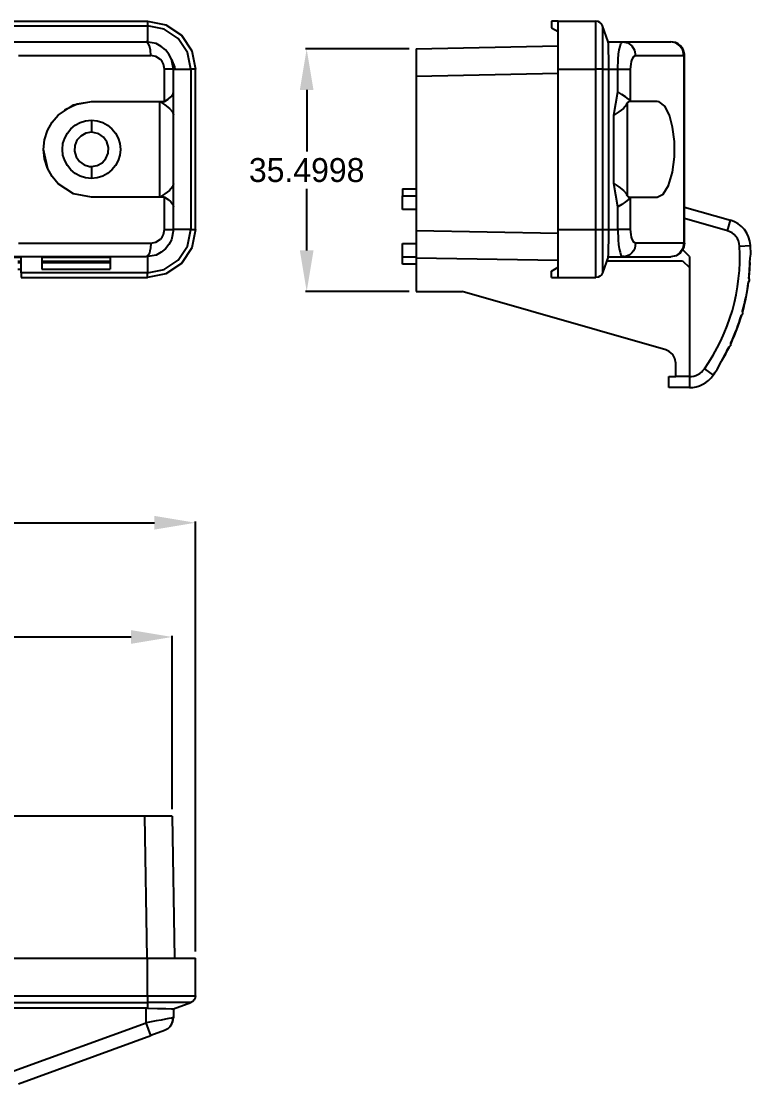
# Model space of a CAD drawing. Extents: x 8 to 579, y 57 to 353.
# Drawn here: x 472 to 578.8, y 66.5 to 222 of the extents above; entities that cross this region are included whole.
import ezdxf

# ---------------------------------------------------------------- set-up
doc = ezdxf.new("R2010")
doc.units = 0
doc.header["$MEASUREMENT"] = 0
doc.header["$PDSIZE"] = -1
doc.dimstyles.get("Standard").update_dxf_attribs({"dimtxt": 0.18, "dimasz": 0.18, "dimexe": 0.18, "dimexo": 0.0625, "dimgap": 0.09, "dimtad": 0, "dimtih": 1, "dimtoh": 1, "dimdec": 4, "dimzin": 0, "dimdsep": 46, "dimtxsty": 'Standard', "dimcen": 0.09, "dimadec": 0, "dimazin": 0, "dimtfac": 1, "dimtdec": 4, "dimtofl": 0, "dimtmove": 0, "dimatfit": 0, "dimfxl": 0, "dimtolj": 1, "dimtzin": 0, "dimarcsym": 0})

# ---------------------------------------------------------------- blocks, each defined once
blk = doc.blocks.new('*D0')
at = {"color": 0, "linetype": 'ByBlock'}
for p, q in [((528.8, 217.96), (513.59, 217.96)), ((513.77, 211.96), (513.77, 202.96)), ((513.77, 188.46), (513.77, 197.46)), ((528.8, 182.46), (513.59, 182.46))]:
    blk.add_line(p, q, dxfattribs=at)
for points in [[(513.77, 217.96), (512.77, 211.96), (514.77, 211.96)], [(513.77, 182.46), (512.77, 188.46), (514.77, 188.46)]]:
    blk.add_solid(points, dxfattribs=at)
at = {"layer": 'DEFPOINTS', "color": 0, "linetype": 'ByBlock'}
for p in [(529.8, 217.96), (529.8, 182.46)]:
    blk.add_point(p, dxfattribs=at)
at = {"color": 0, "linetype": 'ByBlock', "insert": (513.77, 200.21), "char_height": 3.5, "attachment_point": 5}
blk.add_mtext('\\A1;35.4998', dxfattribs=at)
blk = doc.blocks.new('*D1')
at = {"color": 0, "linetype": 'ByBlock'}
for p, q in [((80.9, 106.67), (80.9, 132.07)), ((86.9, 131.89), (488.06, 131.89)), ((494.06, 106.67), (494.06, 132.07))]:
    blk.add_line(p, q, dxfattribs=at)
for points in [[(80.9, 131.89), (86.9, 130.89), (86.9, 132.89)], [(494.06, 131.89), (488.06, 130.89), (488.06, 132.89)]]:
    blk.add_solid(points, dxfattribs=at)
at = {"layer": 'DEFPOINTS', "color": 0, "linetype": 'ByBlock'}
for p in [(80.9, 105.67), (494.06, 105.67)]:
    blk.add_point(p, dxfattribs=at)
at = {"color": 0, "linetype": 'ByBlock', "insert": (287.48, 134.64), "char_height": 3.5, "attachment_point": 5}
blk.add_mtext('\\A1;413.1622', dxfattribs=at)
blk = doc.blocks.new('*D2')
at = {"color": 0, "linetype": 'ByBlock'}
for p, q in [((77.48, 85.87), (77.48, 148.79)), ((83.48, 148.61), (491.48, 148.61)), ((497.48, 85.87), (497.48, 148.79))]:
    blk.add_line(p, q, dxfattribs=at)
for points in [[(77.48, 148.61), (83.48, 147.61), (83.48, 149.61)], [(497.48, 148.61), (491.48, 147.61), (491.48, 149.61)]]:
    blk.add_solid(points, dxfattribs=at)
at = {"layer": 'DEFPOINTS', "color": 0, "linetype": 'ByBlock'}
for p in [(77.48, 84.87), (497.48, 84.87)]:
    blk.add_point(p, dxfattribs=at)
at = {"color": 0, "linetype": 'ByBlock', "insert": (287.48, 151.36), "char_height": 3.5, "attachment_point": 5}
blk.add_mtext('\\A1;420.0000', dxfattribs=at)

msp = doc.modelspace()

# ---------------------------------------------------------------- linework, layer by layer
at = {"color": 7, "linetype": 'Continuous'}
for p, q in [((84.47695, 222.01359), (490.47695, 222.01359)), ((84.47695, 221.35561), (490.47695, 221.35561)), ((490.47695, 221.35561), (490.47695, 219.00726)), ((549.59766, 222.01359), (549.59766, 221.07243)), ((550.59766, 222.01359), (549.59766, 222.01359)), ((549.59766, 221.07243), (550.59766, 220.49508)), ((550.59766, 222.01359), (556.12356, 222.01359)), ((550.59766, 215.01359), (550.59766, 222.01359)), ((556.12356, 215.01359), (556.12356, 222.01359)), ((557.91798, 219.00726), (557.06325, 221.35561)), ((470.8993, 219.01359), (490.25195, 219.01359)), ((529.79766, 217.96337), (550.59766, 218.39689)), ((529.79766, 217.96337), (529.79766, 213.96396)), ((557.91568, 219.01359), (560.05387, 219.01359)), ((560.05387, 219.01359), (567.09766, 219.01359)), ((471.58334, 217.01359), (490.93599, 217.01359)), ((561.93326, 217.01359), (568.97705, 217.01359)), ((568.97705, 217.01359), (568.97705, 189.51359)), ((569.09766, 217.01359), (568.97705, 217.01359)), ((569.09766, 189.51359), (569.09766, 217.01359)), ((492.93599, 210.26359), (492.93599, 215.01359)), ((494.25195, 215.01359), (492.93599, 215.01359)), ((494.25195, 211.664), (494.25195, 215.01359)), ((494.25195, 215.01359), (496.81897, 215.01359)), ((496.81897, 215.01359), (496.81897, 191.51359)), ((497.47695, 191.51359), (497.47695, 215.01359)), ((550.59766, 191.51359), (550.59766, 215.01359)), ((550.59766, 215.01359), (556.12356, 215.01359)), ((556.12356, 191.51359), (556.12356, 215.01359)), ((557.06325, 215.01359), (556.12356, 215.01359)), ((557.06325, 215.01359), (557.06325, 191.51359)), ((557.06325, 215.01359), (557.99757, 215.01359)), ((557.99757, 191.51359), (557.99757, 215.01359)), ((557.99757, 215.01359), (559.32593, 215.01359)), ((559.32593, 211.664), (559.32593, 215.01359)), ((559.32593, 215.01359), (561.20532, 215.01359)), ((561.20532, 210.26359), (561.20532, 215.01359)), ((529.79766, 213.96396), (550.59766, 214.39748)), ((529.79766, 213.96396), (529.79766, 191.3819)), ((494.25195, 208.26359), (494.25195, 211.664)), ((558.72635, 208.26359), (559.32593, 211.664)), ((482.25195, 210.26359), (492.93599, 210.26359)), ((492.25195, 196.26359), (492.25195, 210.26359)), ((560.72635, 196.48061), (560.72635, 210.04525)), ((561.20532, 210.26359), (560.97908, 210.26359)), ((565.09399, 210.26359), (561.20532, 210.26359)), ((482.25195, 207.51359), (482.25195, 205.76359)), ((494.25195, 198.26359), (494.25195, 208.26359)), ((558.72635, 198.26359), (558.72635, 208.26359)), ((475.85485, 200.42156), (475.25195, 203.26363)), ((482.25195, 200.76359), (482.25195, 199.01359)), ((494.25195, 194.86317), (494.25195, 198.26359)), ((492.93599, 196.26359), (482.25195, 196.26359)), ((492.93599, 191.51359), (492.93599, 196.26359)), ((527.79766, 197.46359), (529.79766, 197.46359)), ((527.79766, 197.46359), (527.79766, 196.46359)), ((527.79766, 194.46359), (527.79766, 196.46359)), ((527.79766, 196.46359), (529.79766, 196.46359)), ((560.97886, 196.26359), (561.20532, 196.26359)), ((561.20532, 196.26359), (565.09399, 196.26359)), ((561.20532, 191.51359), (561.20532, 196.26359)), ((494.25195, 191.51359), (494.25195, 194.86317)), ((529.79766, 194.46359), (527.79766, 194.46359)), ((559.32593, 191.51359), (559.32593, 194.86317)), ((569.09766, 194.80775), (575.80816, 192.88355)), ((575.36714, 191.34553), (569.09766, 193.14327)), ((575.36714, 191.34553), (575.80816, 192.88355)), ((492.93599, 191.51359), (494.25195, 191.51359)), ((496.81897, 191.51359), (494.25195, 191.51359)), ((529.79766, 191.3819), (529.79766, 187.38251)), ((529.79766, 191.3819), (550.59766, 191.01884)), ((550.59766, 184.51359), (550.59766, 191.51359)), ((550.59766, 191.51359), (556.12356, 191.51359)), ((556.12356, 184.51359), (556.12356, 191.51359)), ((556.12356, 191.51359), (557.06325, 191.51359)), ((557.06325, 191.51359), (557.99757, 191.51359)), ((557.99757, 191.51359), (559.32593, 191.51359)), ((561.20532, 191.51359), (559.32593, 191.51359)), ((471.58334, 189.51359), (490.93599, 189.51359)), ((527.79766, 187.46359), (527.79766, 189.46359)), ((527.79766, 189.46359), (529.79766, 189.46359)), ((568.97705, 189.51359), (561.93326, 189.51359)), ((569.79766, 187.59377), (568.79766, 188.59377)), ((568.97705, 189.51359), (569.09766, 189.51359)), ((577.15278, 189.10957), (578.75025, 189.19949)), ((578.75025, 189.19949), (578.75025, 189.19949)), ((470.57695, 187.46359), (471.97695, 187.46359)), ((490.25195, 187.51359), (470.8993, 187.51359)), ((471.4603, 186.91763), (471.97695, 186.91763)), ((471.46386, 186.71359), (471.97695, 186.71359)), ((471.97695, 185.17157), (471.97695, 187.51359)), ((474.97695, 187.51359), (474.97695, 185.71359)), ((474.97695, 187.46359), (484.97695, 187.46359)), ((474.97695, 186.91763), (484.97695, 186.91763)), ((474.97695, 186.71359), (484.97695, 186.71359)), ((484.97695, 187.51359), (484.97695, 185.71359)), ((490.47695, 187.51992), (490.47695, 185.17157)), ((529.79766, 187.46359), (527.79766, 187.46359)), ((527.79766, 186.46359), (527.79766, 187.46359)), ((529.79766, 187.38251), (550.59766, 187.01944)), ((529.79766, 187.38251), (529.79766, 182.46359)), ((557.91798, 187.51992), (557.06325, 185.17157)), ((557.71549, 186.96359), (568.79766, 186.96359)), ((557.91568, 187.51359), (560.05387, 187.51359)), ((559.92141, 187.58037), (560.39585, 187.54698)), ((559.9294, 187.64405), (560.05387, 187.51359)), ((560.22121, 187.59377), (559.97737, 187.59377)), ((560.38854, 187.58152), (560.05387, 187.51359)), ((560.05387, 187.51359), (564.18531, 187.51359)), ((564.18557, 187.51359), (567.09766, 187.51359)), ((568.79766, 186.96359), (569.79766, 185.96359)), ((569.79766, 187.59377), (569.79766, 185.96359)), ((471.47695, 185.71359), (471.97695, 185.71359)), ((471.97695, 185.17157), (471.97695, 184.51359)), ((490.47695, 185.17157), (471.97695, 185.17157)), ((474.97695, 185.71359), (484.97695, 185.71359)), ((529.79766, 186.46359), (527.79766, 186.46359)), ((549.59766, 185.45474), (550.59766, 186.03209)), ((549.59766, 184.51359), (549.59766, 185.45474)), ((569.79766, 185.96359), (569.79766, 169.99377)), ((471.97695, 184.51359), (490.47695, 184.51359)), ((549.59766, 184.51359), (550.59766, 184.51359)), ((550.59766, 184.51359), (556.12356, 184.51359)), ((529.79766, 182.46359), (536.5162, 182.46359)), ((566.34894, 173.90919), (536.5162, 182.46359)), ((567.79766, 169.99377), (567.79766, 171.98666)), ((571.99836, 171.13397), (573.30544, 170.21119)), ((566.79766, 168.39377), (566.79766, 169.99377)), ((566.79766, 169.99377), (567.79766, 169.99377)), ((569.79766, 169.99377), (567.79766, 169.99377)), ((569.79766, 169.99377), (569.79766, 168.39377)), ((573.30544, 170.21119), (573.30544, 170.21119)), ((569.79766, 168.39377), (566.79766, 168.39377)), ((490.05887, 105.67271), (84.89503, 105.67271)), ((494.05803, 105.67272), (490.05887, 105.67272)), ((490.42194, 84.87272), (490.05887, 105.67271)), ((494.05803, 105.67272), (494.42109, 84.87272)), ((391.47695, 84.87272), (490.47695, 84.87272)), ((490.47695, 84.87272), (497.47695, 84.87272)), ((490.47695, 79.34682), (490.47695, 84.87272)), ((497.47695, 79.34682), (497.47695, 84.87272)), ((84.47695, 79.34682), (490.47695, 79.34682)), ((490.47695, 79.34682), (490.47695, 78.40713)), ((490.47695, 79.34682), (497.47695, 79.34682)), ((84.47695, 78.40713), (490.47695, 78.40713)), ((490.47695, 78.40713), (490.47695, 77.5524)), ((494.25195, 77.47281), (496.81897, 78.40713)), ((490.25195, 77.5547), (392.47695, 77.5547)), ((490.47695, 77.5524), (490.25195, 77.5547)), ((490.25195, 75.41651), (490.25195, 77.5547)), ((494.25195, 77.47281), (494.25195, 76.14445)), ((470.8993, 68.37272), (490.25195, 75.41651)), ((490.93599, 73.53712), (490.25195, 75.41651)), ((494.25195, 76.14445), (494.11745, 76.11997)), ((471.58334, 66.49333), (490.93599, 73.53712)), ((492.93599, 74.26506), (490.93599, 73.53712)), ((493.4599, 74.55249), (492.93599, 74.26506))]:
    msp.add_line(p, q, dxfattribs=at)
at = {"color": 7, "linetype": 'Continuous', "flags": 128}
for points in [[(490.47695, 222.01359), (493.15573, 221.48075), (495.4267, 219.96334), (496.94411, 217.69237), (497.47695, 215.01359)], [(490.47695, 222.01359), (490.47695, 221.96731), (490.47695, 221.83274), (490.47695, 221.62235), (490.47695, 221.35561)], [(496.81897, 215.01359), (496.33621, 217.44057), (494.96144, 219.49808), (492.90393, 220.87285), (490.47695, 221.35561)], [(557.06325, 221.35561), (556.91691, 221.62235), (556.69713, 221.83274), (556.42426, 221.96731), (556.12356, 222.01359)], [(557.06325, 221.35561), (557.06325, 220.87285), (557.06325, 219.49808), (557.06325, 217.44057), (557.06325, 215.01359)], [(494.25195, 215.01359), (493.9711, 216.48597), (493.60523, 217.1943), (493.08038, 217.84202), (492.48336, 218.33335), (491.72433, 218.73274), (490.25195, 219.01359)], [(490.93599, 217.01359), (490.88392, 217.77896), (490.73564, 218.4278), (490.51372, 218.86135), (490.25195, 219.01359)], [(557.99757, 215.01359), (557.99169, 216.45029), (557.97405, 217.76146), (557.94824, 218.64128), (557.91798, 219.00726)], [(559.32593, 215.01359), (559.37704, 216.48597), (559.4437, 217.19426), (559.53914, 217.84202), (559.64792, 218.33333), (559.78592, 218.73274), (560.05387, 219.01359)], [(560.05387, 219.01359), (560.77308, 218.86135), (561.3828, 218.4278), (561.7902, 217.77896), (561.93326, 217.01359)], [(569.09766, 217.01359), (569.09766, 217.01398), (569.09766, 217.01474), (569.09766, 217.01741), (569.09762, 217.02726), (569.097, 217.06508), (569.08771, 217.21281), (568.94543, 217.77894), (568.84331, 217.98965), (568.75853, 218.12782), (568.51205, 218.42763), (568.18355, 218.69312), (567.75003, 218.9042), (567.09766, 219.01359)], [(568.97705, 217.01359), (568.83399, 217.77896), (568.42659, 218.4278), (567.81687, 218.86135), (567.09766, 219.01359)], [(492.93599, 215.01359), (492.79557, 215.74978), (492.60998, 216.10801), (492.3502, 216.4278), (491.67218, 216.87316), (490.93599, 217.01359)], [(493.98251, 216.42617), (494.42409, 215.35233), (494.46014, 215.0281)], [(561.20532, 215.01359), (561.25643, 215.74978), (561.32397, 216.10801), (561.41853, 216.4278), (561.66531, 216.87316), (561.93326, 217.01359)], [(497.47695, 215.01359), (497.43067, 215.01359), (497.2961, 215.01359), (497.08571, 215.01359), (496.81897, 215.01359)], [(492.93599, 210.26359), (493.46947, 210.61369), (493.89025, 210.9638), (494.15938, 211.3139), (494.25195, 211.664)], [(561.20532, 210.26359), (560.91264, 210.61369), (560.47308, 210.9638), (559.92734, 211.3139), (559.32593, 211.664)], [(482.25195, 196.26359), (479.64246, 196.76816), (477.37966, 198.23758), (476.48892, 199.29024), (475.81546, 200.51193), (475.39501, 201.85564), (475.25195, 203.26359), (475.39501, 204.67154), (475.81546, 206.01524), (476.48892, 207.23693), (477.37966, 208.2896), (479.64246, 209.75901), (482.25195, 210.26359)], [(478.32642, 209.0593), (480.17926, 209.94969), (482.25195, 210.26359)], [(492.25195, 210.26359), (493.01732, 209.76359), (493.66616, 209.26359), (494.09971, 208.76359), (494.25195, 208.26359)], [(560.63346, 209.87402), (560.71784, 210.03354), (560.80586, 210.15484), (560.89809, 210.23709), (560.94094, 210.25724), (560.95091, 210.25993), (560.96055, 210.26182), (560.97908, 210.26359)], [(565.09399, 196.26359), (565.97978, 196.70027), (566.76528, 197.98012), (567.33087, 199.91258), (567.60976, 202.15733), (567.60695, 204.41703), (567.35306, 206.50031), (566.87539, 208.26811), (566.20054, 209.5689), (565.37367, 210.22128), (565.09399, 210.26359)], [(560.61516, 209.89843), (560.57411, 209.76359), (560.14056, 209.26359), (559.49171, 208.76359), (558.72635, 208.26359)], [(482.25195, 205.76359), (481.42444, 205.62266), (480.69022, 205.21577), (480.13207, 204.58878), (479.81293, 203.81238), (479.76876, 202.97412), (480.00456, 202.16849), (480.49373, 201.48632), (481.18113, 201.00453), (481.98926, 200.77743), (482.25195, 200.76359)], [(482.25195, 200.76359), (483.07946, 200.90452), (483.81368, 201.31141), (484.37183, 201.9384), (484.69097, 202.71479), (484.73513, 203.55306), (484.49934, 204.35869), (484.01016, 205.04086), (483.32277, 205.52265), (482.51464, 205.74975), (482.25195, 205.76359)], [(494.25195, 198.26359), (494.09971, 197.76359), (493.66616, 197.26359), (493.01732, 196.76359), (492.25195, 196.26359)], [(558.72635, 198.26359), (559.49171, 197.76359), (560.14056, 197.26359), (560.57411, 196.76359), (560.61519, 196.62865)], [(559.32593, 194.86317), (559.02614, 196.56341), (558.72635, 198.26359)], [(492.93599, 196.26359), (493.46947, 195.91349), (493.89025, 195.56338), (494.15938, 195.21328), (494.25195, 194.86317)], [(561.20532, 196.26359), (560.91264, 195.91349), (560.47308, 195.56338), (559.92734, 195.21328), (559.32593, 194.86317)], [(560.97886, 196.26359), (560.96044, 196.265), (560.95083, 196.26657), (560.94086, 196.2689), (560.89796, 196.28766), (560.80594, 196.36963), (560.71793, 196.49235), (560.63344, 196.6532)], [(494.25195, 191.51359), (493.9711, 190.04121), (493.60526, 189.33291), (493.08038, 188.68516), (492.48339, 188.19385), (491.72433, 187.79444), (490.25195, 187.51359)], [(497.47695, 191.51359), (496.94411, 188.8348), (495.4267, 186.56384), (493.15573, 185.04643), (490.47695, 184.51359)], [(490.47695, 185.17157), (492.90393, 185.65433), (494.96144, 187.0291), (496.33621, 189.08661), (496.81897, 191.51359)], [(490.93599, 189.51359), (491.67218, 189.65401), (492.3502, 190.09937), (492.60998, 190.41917), (492.79557, 190.7774), (492.93599, 191.51359)], [(496.81897, 191.51359), (497.08571, 191.51359), (497.2961, 191.51359), (497.43067, 191.51359), (497.47695, 191.51359)], [(557.06325, 191.51359), (557.06325, 189.08661), (557.06325, 187.0291), (557.06325, 185.65433), (557.06325, 185.17157)], [(557.91798, 187.51992), (557.94824, 187.8859), (557.97405, 188.76572), (557.99169, 190.07704), (557.99757, 191.51359)], [(559.32593, 191.51359), (559.37704, 190.04121), (559.4437, 189.33287), (559.53914, 188.68516), (559.64793, 188.19383), (559.78592, 187.79444), (559.9294, 187.64405)], [(561.93326, 189.51359), (561.66531, 189.65401), (561.41853, 190.09937), (561.32397, 190.41917), (561.25643, 190.7774), (561.20532, 191.51359)], [(490.93599, 189.51359), (490.88796, 188.7774), (490.82449, 188.41917), (490.73564, 188.09937), (490.62626, 187.8396), (490.50374, 187.65401), (490.25195, 187.51359)], [(561.93326, 189.51359), (561.8013, 188.7774), (561.62691, 188.41917), (561.3828, 188.09937), (561.08229, 187.8396), (560.74566, 187.65401), (560.38854, 187.58152)], [(569.09766, 189.51359), (568.94542, 188.74822), (568.51188, 188.09937), (567.86303, 187.66583), (567.09766, 187.51359)], [(568.97705, 189.51359), (568.83399, 188.74822), (568.42659, 188.09938), (567.81687, 187.66583), (567.09766, 187.51359)], [(578.65912, 186.70452), (578.71057, 187.33524), (578.77951, 187.89751), (578.79047, 188.17035)], [(490.47695, 184.51359), (490.47695, 184.55987), (490.47695, 184.69444), (490.47695, 184.90483), (490.47695, 185.17157)], [(557.06325, 185.17157), (556.91691, 184.90483), (556.69713, 184.69444), (556.42426, 184.55987), (556.12356, 184.51359)], [(578.44356, 183.84164), (578.59829, 184.08797), (578.60703, 184.13699), (578.60747, 184.14074)], [(578.60747, 184.14074), (578.60788, 184.14448), (578.61031, 184.19421), (578.51452, 184.46889)], [(577.42427, 178.97657), (577.61771, 179.19384), (577.63446, 179.24073), (577.63551, 179.24435)], [(577.63551, 179.24435), (577.63654, 179.24797), (577.64718, 179.29661), (577.59827, 179.58337)], [(575.61237, 174.34788), (575.83916, 174.53005), (575.86345, 174.57352), (575.86509, 174.57691)], [(575.86509, 174.57691), (575.8667, 174.58032), (575.88527, 174.62652), (575.88458, 174.91742)], [(567.79766, 171.98666), (567.68495, 172.6486), (567.35952, 173.23591), (566.85804, 173.68242), (566.34894, 173.90919)], [(573.88491, 171.06263), (574.19093, 171.66295), (574.46277, 172.22063), (574.5503, 172.37533)], [(497.47695, 79.34682), (497.43067, 79.04611), (497.2961, 78.77324), (497.08571, 78.55347), (496.81897, 78.40713)], [(496.81897, 78.40713), (496.33621, 78.40713), (494.96144, 78.40713), (492.90393, 78.40712), (490.47695, 78.40713)], [(490.47695, 77.5524), (491.93713, 77.52214), (493.1587, 77.49632), (493.98504, 77.47869), (494.25195, 77.47281)], [(494.11745, 76.11997), (493.9711, 76.09334), (493.60523, 76.02668), (493.08038, 75.93124), (492.48336, 75.82245), (491.72433, 75.68446), (490.25195, 75.41651)], [(493.45787, 74.5489), (493.79202, 74.87104), (494.0365, 75.2647), (494.16914, 75.69731), (494.18517, 76.13229)], [(494.06012, 75.34176), (494.15938, 75.54303), (494.25195, 76.14445)]]:
    msp.add_lwpolyline(points, dxfattribs=at)
at = {"color": 7, "linetype": 'Continuous'}
msp.add_circle((482.25195, 203.26359), 4.25, dxfattribs=at)
for centre, radius, start, end in [((574.68617, 188.97072), 4.07051, 3.2217643, 74), ((574.68617, 188.97072), 2.47051, 3.2217643, 74), ((548.79766, 187.51347), 28.4, 324.7782357, 3.2217643), ((548.79766, 187.51347), 30, 1.2546567, 3.2217643), ((548.79766, 187.51347), 29.87242, 354.1502953, 358.4482361), ((548.79766, 187.51347), 29.9083, 354.0788874, 358.4482361), ((548.79766, 187.51347), 29.87242, 344.6053847, 352.9395259), ((548.79766, 187.51347), 29.9083, 344.5368875, 353.0108569), ((548.79766, 187.51347), 29.87242, 335.0604741, 343.3946153), ((548.79766, 187.51347), 29.9083, 334.9871021, 343.4749626), ((548.79766, 187.51347), 29.87242, 329.5517639, 333.8497047), ((548.79766, 187.51347), 29.9083, 329.5517639, 333.9327162), ((569.79766, 172.68765), 2.69387, 270, 324.7782357), ((569.79766, 172.68765), 4.29387, 270, 324.7782357), ((548.79766, 187.51347), 30, 324.7782357, 326.7453433)]:
    msp.add_arc(centre, radius, start, end, dxfattribs=at)

# ---------------------------------------------------------------- dimensions: what is measured, and where the dimension line sits
at = {"linetype": 'Continuous'}
dim = msp.add_linear_dim(base=(513.77174, 182.46359), p1=(529.79766, 217.96337), p2=(529.79766, 182.46359), angle=90, dimstyle='Standard', override={"dimtxt": 3.5, "dimasz": 6, "dimexo": 1, "dimgap": 1, "dimtad": 1, "dimdle": 1, "dimatfit": 3}, dxfattribs=at)
dim.commit()
dim.dimension.update_dxf_attribs({"geometry": '*D0', "text_midpoint": (513.77174, 200.21348)})
for base, p1, p2, picture, middle in [((497.47695, 148.61412), (77.47695, 84.87272), (497.47695, 84.87272), '*D2', (287.47695, 151.36412)), ((494.05803, 131.88601), (80.89587, 105.67272), (494.05803, 105.67272), '*D1', (287.47695, 134.63601))]:
    dim = msp.add_linear_dim(base=base, p1=p1, p2=p2, dimstyle='Standard', override={"dimtxt": 3.5, "dimasz": 6, "dimexo": 1, "dimgap": 1, "dimtad": 1, "dimdle": 1, "dimatfit": 3}, dxfattribs=at)
    dim.commit()
    dim.dimension.update_dxf_attribs({"geometry": picture, "text_midpoint": middle})

doc.saveas('drawing.dxf')
